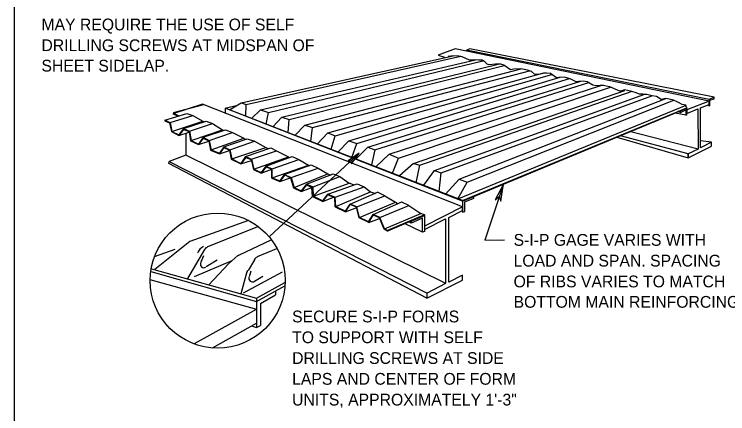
# Model space of a CAD drawing. Extents: x 528.16 to 531.11, y 154.42 to 156.25.
# Drawn here: x 529.024 to 529.644, y 155.542 to 155.888 of the extents above; entities that cross this region are included whole.
import ezdxf

# ---------------------------------------------------------------- set-up
doc = ezdxf.new("R2010")
doc.units = 0
doc.layers.add('Level 1', color=7, linetype='Continuous')
doc.layers.add('Level 4', color=7, linetype='Continuous')

msp = doc.modelspace()

# ---------------------------------------------------------------- linework, layer by layer
at = {"layer": 'Level 1'}
for p, q in [((529.24573, 155.69569), (529.32349, 155.76787)), ((529.44882, 155.74097), (529.43274, 155.69241)), ((529.22736, 155.70947), (529.17651, 155.6911)), ((529.23622, 155.70422), (529.19193, 155.68651)), ((529.17651, 155.6911), (529.146, 155.66682)), ((529.21949, 155.67962), (529.24705, 155.69274)), ((529.43274, 155.69241), (529.4498, 155.69274)), ((529.14567, 155.67831), (529.16371, 155.68454)), ((529.1893, 155.68421), (529.17454, 155.65895)), ((529.25164, 155.68487), (529.23491, 155.67798)), ((529.18832, 155.67863), (529.18602, 155.67338)), ((529.2103, 155.67207), (529.21818, 155.67896)), ((529.23261, 155.67535), (529.22703, 155.66617)), ((529.18045, 155.66092), (529.21325, 155.6747)), ((529.20013, 155.67502), (529.19062, 155.66912)), ((529.19259, 155.65337), (529.2103, 155.67207)), ((529.14272, 155.66518), (529.23425, 155.63926)), ((529.14304, 155.66748), (529.23425, 155.64189)), ((529.22605, 155.66485), (529.2208, 155.64583)), ((529.25656, 155.66453), (529.22277, 155.64648)), ((529.22933, 155.66551), (529.22802, 155.66059)), ((529.14173, 155.65829), (529.23425, 155.63237)), ((529.23261, 155.65665), (529.23983, 155.66125)), ((529.23425, 155.64189), (529.25886, 155.65567)), ((529.23425, 155.63926), (529.25886, 155.65272)), ((529.23786, 155.6373), (529.25098, 155.64484)), ((529.25098, 155.64812), (529.25098, 155.64484)), ((529.23425, 155.64189), (529.23425, 155.63926)), ((529.23425, 155.63926), (529.23425, 155.61663)), ((529.18045, 155.60252), (529.23425, 155.63237)), ((529.23786, 155.6373), (529.23786, 155.61827)), ((529.19619, 155.59891), (529.23425, 155.62023)), ((529.22999, 155.61794), (529.23425, 155.61663)), ((529.23425, 155.61663), (529.23786, 155.61827))]:
    msp.add_line(p, q, dxfattribs=at)
for points in [[(529.32349, 155.76787), (529.31398, 155.76131), (529.31726, 155.76164), (529.31693, 155.75869)], [(529.44882, 155.74097), (529.4416, 155.72752), (529.44521, 155.73014), (529.44652, 155.72621)]]:
    msp.add_lwpolyline(points, close=True, dxfattribs=at)
msp.add_circle((529.20063, 155.65728), 0.05866, dxfattribs=at)
msp.add_circle((529.20063, 155.65728), 0.05866, dxfattribs=at)
for centre, radius, start, end in [((529.19227, 155.67774), 0.00985, 113.19091, 160.24692), ((529.19392, 155.68151), 0.00538, 111.71764, 150.183), ((529.2216, 155.67462), 0.00538, 114.95463, 129.56166), ((529.2216, 155.67462), 0.00538, 115.12783, 129.48852), ((529.23698, 155.67268), 0.00538, 113.31259, 149.24028), ((529.18879, 155.67169), 0.00323, 154.02409, 301.45774), ((529.23134, 155.66322), 0.00538, 149.30027, 164.0546), ((529.2309, 155.6594), 0.00323, 162.97653, 301.63861)]:
    msp.add_arc(centre, radius, start, end, dxfattribs=at)
at = {"layer": 'Level 4'}
for p, q in [((529.02395, 156.21161), (529.02395, 155.41503)), ((529.40682, 155.85842), (529.39206, 155.85285)), ((529.62762, 155.81315), (529.40682, 155.85842)), ((529.41962, 155.85842), (529.41667, 155.85744)), ((529.62762, 155.81446), (529.41667, 155.85744)), ((529.41667, 155.85744), (529.41667, 155.85646)), ((529.63189, 155.81643), (529.41962, 155.85842)), ((529.22113, 155.81151), (529.40518, 155.85252)), ((529.22539, 155.8102), (529.41175, 155.85219)), ((529.23786, 155.8056), (529.42454, 155.84891)), ((529.39206, 155.85285), (529.39764, 155.85121)), ((529.24475, 155.80331), (529.4311, 155.84793)), ((529.25623, 155.79904), (529.44423, 155.8453)), ((529.2628, 155.79707), (529.44948, 155.84399)), ((529.27625, 155.79215), (529.46424, 155.84104)), ((529.28314, 155.79018), (529.47146, 155.8394)), ((529.29626, 155.78559), (529.48294, 155.83743)), ((529.30282, 155.78296), (529.49081, 155.83611)), ((529.31463, 155.7787), (529.49803, 155.83382)), ((529.32152, 155.7764), (529.50623, 155.83283)), ((529.33104, 155.77312), (529.51608, 155.83054)), ((529.33727, 155.77083), (529.52297, 155.82922)), ((529.34974, 155.76689), (529.53346, 155.8266)), ((529.35761, 155.76361), (529.54199, 155.82529)), ((529.37073, 155.75901), (529.55446, 155.82233)), ((529.37631, 155.75737), (529.5607, 155.82168)), ((529.38911, 155.75278), (529.57087, 155.81873)), ((529.39469, 155.75081), (529.57776, 155.81774)), ((529.41043, 155.74523), (529.5899, 155.81544)), ((529.41732, 155.74261), (529.59678, 155.8138)), ((529.62762, 155.81315), (529.60827, 155.8056)), ((529.63189, 155.81643), (529.62762, 155.81446)), ((529.62762, 155.81446), (529.62762, 155.8102)), ((529.62762, 155.81315), (529.62762, 155.8102)), ((529.62762, 155.80856), (529.62762, 155.81315)), ((529.62828, 155.8138), (529.63189, 155.81512)), ((529.62828, 155.80921), (529.62828, 155.8138)), ((529.63189, 155.81512), (529.63189, 155.81643)), ((529.18734, 155.81052), (529.16175, 155.80199)), ((529.18832, 155.80987), (529.16207, 155.80298)), ((529.41339, 155.72128), (529.18734, 155.81052)), ((529.20702, 155.80691), (529.21785, 155.80954)), ((529.41339, 155.72621), (529.20702, 155.80691)), ((529.41339, 155.72686), (529.20702, 155.80691)), ((529.20702, 155.80691), (529.20702, 155.80265)), ((529.21096, 155.8056), (529.22113, 155.81151)), ((529.22113, 155.81151), (529.22539, 155.8102)), ((529.22507, 155.80002), (529.22539, 155.8102)), ((529.23786, 155.8056), (529.22999, 155.79806)), ((529.23786, 155.8056), (529.24475, 155.80331)), ((529.60728, 155.80921), (529.40978, 155.72817)), ((529.41339, 155.72686), (529.60827, 155.80724)), ((529.41339, 155.72621), (529.60827, 155.80691)), ((529.60827, 155.80691), (529.60269, 155.80462)), ((529.60269, 155.80331), (529.60728, 155.8056)), ((529.60728, 155.8056), (529.60728, 155.80101)), ((529.60827, 155.80724), (529.60827, 155.80691)), ((529.60827, 155.80134), (529.60827, 155.80691)), ((529.60827, 155.80232), (529.61778, 155.80626)), ((529.60827, 155.80232), (529.61778, 155.80626)), ((529.60827, 155.8056), (529.60827, 155.80232)), ((529.61778, 155.80626), (529.61811, 155.77148)), ((529.62008, 155.80724), (529.62762, 155.8102)), ((529.62008, 155.77247), (529.62008, 155.80724)), ((529.62762, 155.8102), (529.62762, 155.80856)), ((529.62762, 155.80856), (529.62828, 155.80921)), ((529.15486, 155.79642), (529.17388, 155.80232)), ((529.15945, 155.79445), (529.17913, 155.80068)), ((529.16175, 155.80199), (529.16535, 155.80068)), ((529.16207, 155.80298), (529.16634, 155.80068)), ((529.17388, 155.80232), (529.17913, 155.80068)), ((529.17913, 155.80068), (529.18766, 155.79576)), ((529.24278, 155.79314), (529.24475, 155.80331)), ((529.60728, 155.80101), (529.5981, 155.80265)), ((529.60269, 155.80462), (529.60105, 155.80429)), ((529.60105, 155.80429), (529.60269, 155.80331)), ((529.60269, 155.80462), (529.60269, 155.80331)), ((529.60269, 155.80331), (529.60269, 155.80462)), ((529.60269, 155.80462), (529.60269, 155.80462)), ((529.60728, 155.80101), (529.60827, 155.80134)), ((529.15486, 155.79642), (529.15945, 155.79445)), ((529.15486, 155.79642), (529.15486, 155.79609)), ((529.15486, 155.79609), (529.15879, 155.79412)), ((529.15879, 155.79412), (529.16043, 155.78657)), ((529.15945, 155.79445), (529.16076, 155.78657)), ((529.16076, 155.78657), (529.18766, 155.79576)), ((529.17093, 155.7892), (529.19062, 155.79576)), ((529.17618, 155.7869), (529.19619, 155.79379)), ((529.18766, 155.79576), (529.18865, 155.79543)), ((529.19062, 155.79576), (529.19619, 155.79379)), ((529.19619, 155.79379), (529.20472, 155.78821)), ((529.25623, 155.79904), (529.24869, 155.79084)), ((529.25623, 155.79904), (529.2628, 155.79707)), ((529.26181, 155.78592), (529.2628, 155.79707)), ((529.17093, 155.7892), (529.16699, 155.78395)), ((529.17093, 155.78854), (529.16699, 155.78329)), ((529.17093, 155.7892), (529.17618, 155.7869)), ((529.17093, 155.78854), (529.17585, 155.78657)), ((529.17618, 155.7869), (529.17749, 155.77903)), ((529.17749, 155.77903), (529.20472, 155.78821)), ((529.18799, 155.78165), (529.20735, 155.78821)), ((529.20472, 155.78821), (529.20636, 155.78789)), ((529.20735, 155.78821), (529.21358, 155.78592)), ((529.27625, 155.79215), (529.26772, 155.78329)), ((529.27625, 155.79215), (529.28314, 155.79018)), ((529.2815, 155.77804), (529.28314, 155.79018)), ((529.16043, 155.78657), (529.16699, 155.78329)), ((529.16076, 155.78657), (529.16699, 155.78395)), ((529.16699, 155.78329), (529.17585, 155.78625)), ((529.17323, 155.7659), (529.17323, 155.78493)), ((529.17585, 155.78657), (529.17717, 155.7787)), ((529.18799, 155.78165), (529.18406, 155.77575)), ((529.18799, 155.781), (529.18406, 155.77542)), ((529.18799, 155.78165), (529.19324, 155.77903)), ((529.18799, 155.781), (529.19291, 155.7787)), ((529.19324, 155.77903), (529.21358, 155.78592)), ((529.19488, 155.77083), (529.22343, 155.781)), ((529.21358, 155.78592), (529.22343, 155.781)), ((529.22343, 155.781), (529.22474, 155.77968)), ((529.29626, 155.78559), (529.28707, 155.77575)), ((529.29626, 155.78559), (529.30282, 155.78296)), ((529.29921, 155.77148), (529.30282, 155.78296)), ((529.55052, 155.78296), (529.54724, 155.78165)), ((529.54724, 155.78165), (529.60925, 155.76394)), ((529.60925, 155.76722), (529.55052, 155.78296)), ((529.61811, 155.77148), (529.5584, 155.78657)), ((529.17717, 155.7787), (529.18406, 155.77542)), ((529.17749, 155.77903), (529.18406, 155.77575)), ((529.18406, 155.77542), (529.19291, 155.77837)), ((529.19291, 155.7787), (529.19455, 155.7705)), ((529.19324, 155.77903), (529.19488, 155.77083)), ((529.20604, 155.77345), (529.22638, 155.78034)), ((529.21129, 155.77083), (529.23261, 155.77837)), ((529.22638, 155.78034), (529.23261, 155.77837)), ((529.23261, 155.77837), (529.24245, 155.77279)), ((529.31463, 155.7787), (529.30512, 155.76886)), ((529.31463, 155.7787), (529.32152, 155.7764)), ((529.31726, 155.76426), (529.32152, 155.7764)), ((529.62959, 155.77739), (529.62008, 155.7787)), ((529.62959, 155.77739), (529.62008, 155.77247)), ((529.62959, 155.77411), (529.62959, 155.77739)), ((529.19455, 155.7705), (529.2021, 155.76722)), ((529.19488, 155.77083), (529.2021, 155.76787)), ((529.20604, 155.77345), (529.2021, 155.76787)), ((529.20604, 155.77279), (529.2021, 155.76722)), ((529.2021, 155.76722), (529.21096, 155.77017)), ((529.20604, 155.77345), (529.21129, 155.77083)), ((529.20604, 155.77279), (529.21096, 155.7705)), ((529.21096, 155.7705), (529.21227, 155.76262)), ((529.21129, 155.77083), (529.21293, 155.76295)), ((529.21293, 155.76295), (529.24245, 155.77279)), ((529.22474, 155.76492), (529.24672, 155.77247)), ((529.22999, 155.76262), (529.25164, 155.76984)), ((529.24245, 155.77279), (529.24442, 155.77181)), ((529.24672, 155.77247), (529.25164, 155.76984)), ((529.25164, 155.76984), (529.26214, 155.76459)), ((529.32087, 155.76295), (529.33104, 155.77312)), ((529.33104, 155.77312), (529.33727, 155.77083)), ((529.33727, 155.77083), (529.33432, 155.7577)), ((529.60925, 155.76394), (529.62959, 155.77411)), ((529.61811, 155.77148), (529.60925, 155.76722)), ((529.1729, 155.76623), (529.15846, 155.76065)), ((529.39895, 155.65468), (529.1729, 155.76623)), ((529.21227, 155.76262), (529.2208, 155.75869)), ((529.21293, 155.76295), (529.2208, 155.75901)), ((529.22474, 155.76492), (529.2208, 155.75901)), ((529.22507, 155.76426), (529.2208, 155.75869)), ((529.22474, 155.76492), (529.22999, 155.76262)), ((529.22507, 155.76426), (529.22966, 155.7623)), ((529.22966, 155.7623), (529.23163, 155.75377)), ((529.22999, 155.76262), (529.23196, 155.75409)), ((529.23196, 155.75409), (529.26214, 155.76459)), ((529.24245, 155.75672), (529.26542, 155.76492)), ((529.24803, 155.75442), (529.271, 155.7623)), ((529.26214, 155.76459), (529.26312, 155.76426)), ((529.26542, 155.76492), (529.271, 155.7623)), ((529.271, 155.7623), (529.27953, 155.75737)), ((529.34974, 155.76689), (529.33793, 155.75606)), ((529.34974, 155.76689), (529.35761, 155.76361)), ((529.35236, 155.75048), (529.35761, 155.76361)), ((529.60925, 155.76722), (529.60925, 155.76394)), ((529.60925, 155.76394), (529.60925, 155.76722)), ((529.15814, 155.75901), (529.15846, 155.76065)), ((529.38222, 155.64189), (529.15814, 155.75901)), ((529.15846, 155.76065), (529.38255, 155.64648)), ((529.2208, 155.75869), (529.22999, 155.76164)), ((529.24245, 155.75672), (529.23852, 155.75114)), ((529.24278, 155.75606), (529.23852, 155.75048)), ((529.24245, 155.75672), (529.24803, 155.75442)), ((529.24278, 155.75606), (529.2477, 155.75409)), ((529.24803, 155.74655), (529.27953, 155.75737)), ((529.25853, 155.7495), (529.28182, 155.7577)), ((529.27953, 155.75737), (529.28051, 155.75672)), ((529.28182, 155.7577), (529.28806, 155.75475)), ((529.37073, 155.75901), (529.3586, 155.74819)), ((529.37073, 155.75901), (529.37631, 155.75737)), ((529.37303, 155.74228), (529.37631, 155.75737)), ((529.23163, 155.75377), (529.23852, 155.75048)), ((529.23196, 155.75409), (529.23852, 155.75114)), ((529.23852, 155.75048), (529.2477, 155.75409)), ((529.2477, 155.74622), (529.2477, 155.75409)), ((529.24803, 155.74655), (529.24803, 155.75442)), ((529.26444, 155.74688), (529.28806, 155.75475)), ((529.26706, 155.73802), (529.29626, 155.74983)), ((529.27789, 155.74097), (529.30085, 155.74983)), ((529.28806, 155.75475), (529.29626, 155.74983)), ((529.29626, 155.74983), (529.29888, 155.74884)), ((529.30085, 155.74983), (529.30676, 155.74753)), ((529.37959, 155.73999), (529.38911, 155.75278)), ((529.38911, 155.75278), (529.39469, 155.75081)), ((529.39304, 155.73474), (529.39469, 155.75081)), ((529.2477, 155.74622), (529.25459, 155.74327)), ((529.24803, 155.74655), (529.25459, 155.74392)), ((529.25853, 155.7495), (529.25459, 155.74392)), ((529.25886, 155.74917), (529.25459, 155.74327)), ((529.25459, 155.74327), (529.26378, 155.74655)), ((529.25853, 155.7495), (529.26444, 155.74688)), ((529.25886, 155.74917), (529.26378, 155.74655)), ((529.26378, 155.74655), (529.2664, 155.73769)), ((529.26444, 155.74688), (529.26706, 155.73802)), ((529.28346, 155.73867), (529.30676, 155.74753)), ((529.30676, 155.74753), (529.31496, 155.74195)), ((529.39862, 155.73244), (529.41043, 155.74523)), ((529.41043, 155.74523), (529.41732, 155.74261)), ((529.2664, 155.73769), (529.27329, 155.73474)), ((529.26706, 155.73802), (529.27329, 155.73506)), ((529.27789, 155.74097), (529.27329, 155.73506)), ((529.27789, 155.74031), (529.27329, 155.73474)), ((529.27329, 155.73474), (529.28248, 155.73802)), ((529.27789, 155.74097), (529.28346, 155.73867)), ((529.27789, 155.74031), (529.28248, 155.73802)), ((529.28314, 155.73014), (529.28248, 155.73802)), ((529.28379, 155.73047), (529.28346, 155.73867)), ((529.28379, 155.73047), (529.31496, 155.74195)), ((529.29626, 155.73244), (529.32185, 155.7413)), ((529.30282, 155.72981), (529.32776, 155.73867)), ((529.31857, 155.74031), (529.31496, 155.74195)), ((529.32185, 155.7413), (529.32776, 155.73867)), ((529.32776, 155.73867), (529.33333, 155.73441)), ((529.40912, 155.72817), (529.41732, 155.74261)), ((529.29199, 155.72653), (529.29626, 155.73244)), ((529.29199, 155.72588), (529.29626, 155.73178)), ((529.29626, 155.73244), (529.30282, 155.72981)), ((529.29626, 155.73178), (529.30249, 155.72949)), ((529.30315, 155.72161), (529.33333, 155.73441)), ((529.31562, 155.72358), (529.33957, 155.73408)), ((529.33333, 155.73441), (529.3376, 155.73277)), ((529.3458, 155.7308), (529.33957, 155.73408)), ((529.28314, 155.73014), (529.29199, 155.72588)), ((529.28379, 155.73047), (529.29199, 155.72653)), ((529.29199, 155.72588), (529.30118, 155.72981)), ((529.30282, 155.72128), (529.30249, 155.72949)), ((529.30315, 155.72161), (529.30282, 155.72981)), ((529.32152, 155.72128), (529.3458, 155.7308)), ((529.32382, 155.7121), (529.35499, 155.72522)), ((529.33563, 155.71472), (529.36056, 155.72555)), ((529.3458, 155.7308), (529.35499, 155.72522)), ((529.35499, 155.72522), (529.35728, 155.72391)), ((529.3668, 155.7226), (529.36056, 155.72522)), ((529.42323, 155.73047), (529.41339, 155.72621)), ((529.41339, 155.72686), (529.41339, 155.72621)), ((529.41339, 155.72621), (529.41339, 155.71669)), ((529.41535, 155.72555), (529.42323, 155.72883)), ((529.41535, 155.71735), (529.41535, 155.72555)), ((529.42323, 155.72883), (529.42323, 155.73047)), ((529.30282, 155.72128), (529.31168, 155.71702)), ((529.30315, 155.72161), (529.31168, 155.71768)), ((529.31168, 155.71768), (529.31562, 155.72358)), ((529.31168, 155.71702), (529.31562, 155.72325)), ((529.31168, 155.71702), (529.32152, 155.72063)), ((529.32152, 155.72128), (529.31562, 155.72358)), ((529.32119, 155.72096), (529.31562, 155.72325)), ((529.32349, 155.71177), (529.32119, 155.72096)), ((529.32382, 155.7121), (529.32152, 155.72128)), ((529.34154, 155.7121), (529.3668, 155.7226)), ((529.3668, 155.7226), (529.37697, 155.71538)), ((529.41339, 155.72128), (529.38025, 155.70455)), ((529.41339, 155.718), (529.41339, 155.72128)), ((529.33169, 155.70816), (529.33563, 155.71472)), ((529.33202, 155.70783), (529.33563, 155.71407)), ((529.34154, 155.7121), (529.33563, 155.71472)), ((529.34121, 155.71177), (529.33563, 155.71407)), ((529.34547, 155.70226), (529.37697, 155.71538)), ((529.38025, 155.7144), (529.3481, 155.70062)), ((529.38058, 155.71407), (529.3481, 155.70029)), ((529.36877, 155.70882), (529.38025, 155.71374)), ((529.38025, 155.7144), (529.37697, 155.71538)), ((529.38025, 155.7144), (529.38058, 155.71407)), ((529.38025, 155.71374), (529.38025, 155.69996)), ((529.40157, 155.7121), (529.41339, 155.718)), ((529.41339, 155.71669), (529.41535, 155.71735)), ((529.33202, 155.70783), (529.32349, 155.71177)), ((529.33169, 155.70816), (529.32382, 155.7121)), ((529.33202, 155.70783), (529.34121, 155.71111)), ((529.34514, 155.70193), (529.34121, 155.71177)), ((529.34547, 155.70226), (529.34154, 155.7121)), ((529.37861, 155.6993), (529.36352, 155.70652)), ((529.3668, 155.70816), (529.36877, 155.70882)), ((529.36877, 155.70718), (529.3668, 155.70816)), ((529.37861, 155.71144), (529.36877, 155.70718)), ((529.36877, 155.70718), (529.36877, 155.70882)), ((529.36877, 155.70882), (529.36877, 155.70718)), ((529.37861, 155.6993), (529.37861, 155.71144)), ((529.38025, 155.7016), (529.39862, 155.71079)), ((529.39862, 155.71079), (529.39862, 155.65501)), ((529.40157, 155.656), (529.40157, 155.7121)), ((529.3481, 155.70029), (529.34514, 155.70193)), ((529.3481, 155.70062), (529.34547, 155.70226)), ((529.3481, 155.70062), (529.3481, 155.69996)), ((529.38025, 155.69996), (529.37861, 155.6993)), ((529.38025, 155.70455), (529.38025, 155.7016)), ((529.38222, 155.64189), (529.41339, 155.65764)), ((529.41339, 155.6619), (529.40157, 155.656)), ((529.41339, 155.65764), (529.41339, 155.6619)), ((529.39862, 155.65468), (529.38255, 155.64648)), ((529.38222, 155.64681), (529.38222, 155.64189)), ((529.38255, 155.64648), (529.38222, 155.64681)), ((529.38222, 155.64681), (529.38222, 155.64189))]:
    msp.add_line(p, q, dxfattribs=at)
for points in [[(529.49508, 155.83316), (529.48983, 155.8371), (529.48622, 155.83743), (529.4836, 155.83743), (529.48064, 155.83644), (529.47736, 155.83611), (529.47572, 155.83644), (529.4731, 155.83874), (529.46982, 155.84005), (529.46391, 155.84104), (529.45801, 155.84071), (529.45505, 155.84038), (529.44915, 155.84432), (529.44652, 155.8453), (529.44193, 155.8453), (529.43635, 155.84464), (529.43471, 155.8453), (529.43274, 155.84727), (529.43045, 155.84858), (529.42749, 155.84858), (529.42487, 155.84891), (529.42093, 155.84858), (529.41929, 155.84858), (529.41306, 155.85153), (529.4101, 155.85219), (529.40551, 155.85252), (529.40092, 155.85186)], [(529.60827, 155.80724), (529.60794, 155.80757), (529.60728, 155.80954), (529.604, 155.8102), (529.60039, 155.81216), (529.59646, 155.8138), (529.59285, 155.81479), (529.5899, 155.81544), (529.58596, 155.81446), (529.58169, 155.81709), (529.57808, 155.81774), (529.57349, 155.81873), (529.57021, 155.81873), (529.56988, 155.81905), (529.56693, 155.81905), (529.56332, 155.82069), (529.55938, 155.82168), (529.55413, 155.82299), (529.55085, 155.82168), (529.54987, 155.82168), (529.54134, 155.82562), (529.53806, 155.82594), (529.53576, 155.8266), (529.53281, 155.8266), (529.5292, 155.82627), (529.52657, 155.82693), (529.52165, 155.82988), (529.51804, 155.83054), (529.51411, 155.83021), (529.51214, 155.82988), (529.50689, 155.83251), (529.50164, 155.83382), (529.49705, 155.83349), (529.49508, 155.83316)], [(529.23261, 155.77837), (529.23228, 155.77837)], [(529.37697, 155.71538), (529.37631, 155.71538)]]:
    msp.add_lwpolyline(points, dxfattribs=at)

# ---------------------------------------------------------------- texts
at = {"layer": 'Level 1'}
for s, p in [('MAY REQUIRE THE USE OF SELF', (529.04757, 155.8745)), ('DRILLING SCREWS AT MIDSPAN OF ', (529.04757, 155.85646)), ('SHEET SIDELAP.', (529.04757, 155.83874)), ('S-I-P GAGE VARIES WITH', (529.45768, 155.68749)), ('LOAD AND SPAN. SPACING', (529.45768, 155.66945)), ('OF RIBS VARIES TO MATCH', (529.45768, 155.6514)), ('BOTTOM MAIN REINFORCING.', (529.45768, 155.63369)), ('SECURE S-I-P FORMS', (529.2653, 155.62099)), ('TO SUPPORT WITH SELF', (529.2653, 155.60295)), ('DRILLING SCREWS AT SIDE ', (529.2653, 155.5849)), ('LAPS AND CENTER OF FORM', (529.2653, 155.56686)), ('UNITS, APPROXIMATELY 1\'-3"', (529.2653, 155.54882))]:
    msp.add_text(s, height=0.0102283, dxfattribs=at).set_placement(p)

doc.saveas('drawing.dxf')
